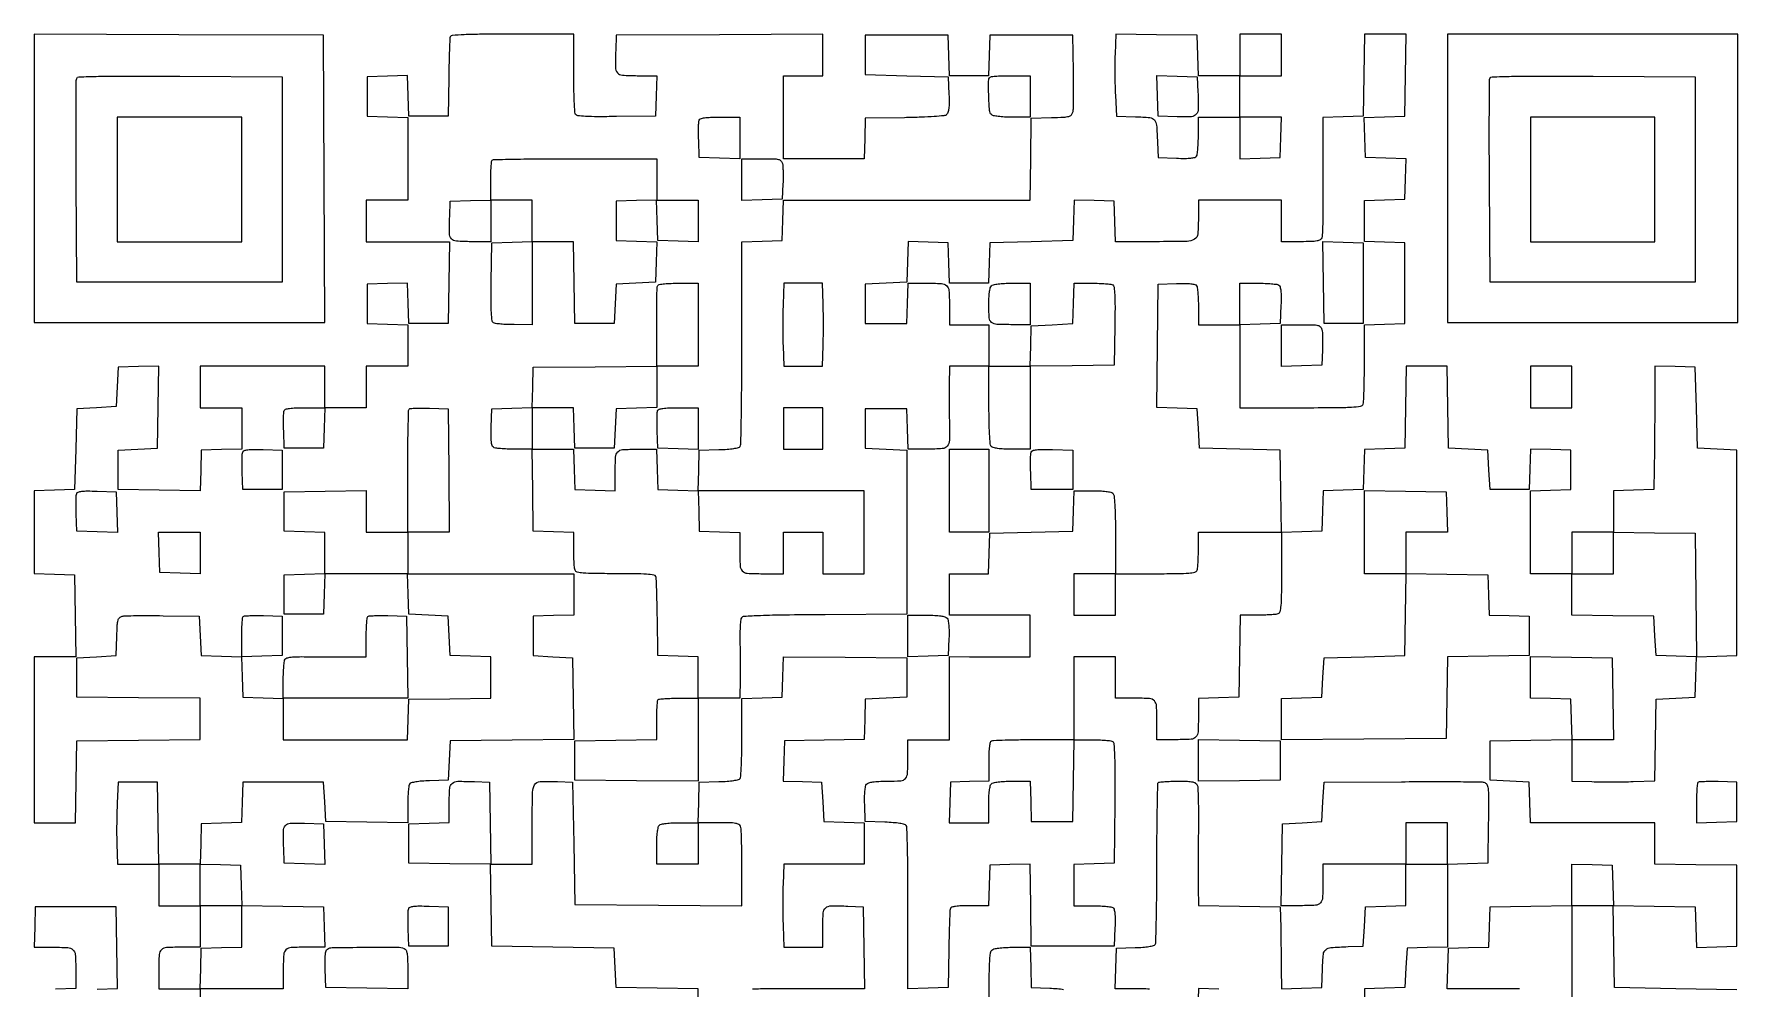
# Model space of a CAD drawing. Extents: x 156 to 936, y 95 to 969.
# Drawn here: x 156 to 936, y 532 to 969 of the extents above; entities that cross this region are included whole.
import ezdxf

# ---------------------------------------------------------------- set-up
doc = ezdxf.new("R2010")
doc.units = 0

msp = doc.modelspace()

# ---------------------------------------------------------------- linework, layer by layer
for points in [[(935.5, 531.5), (907.5, 532), (879.5, 532.5), (879.227853, 551.272147), (878.955707, 570.044293), (897.727853, 569.772147), (916.5, 569.5), (916.788016, 560.212977), (917.076031, 550.925954), (926.288016, 551.212977), (935.5, 551.5), (935.5, 570), (935.5, 588.5), (916.75, 588.772065), (898, 589.044131), (898, 598.522065), (898, 608), (869.537526, 608), (841.075052, 608), (840.787526, 617.25), (840.5, 626.5), (831.5, 627), (822.5, 627.5), (822.5, 636.5), (822.5, 645.5), (841.25, 645.772065), (860, 646.044131), (860, 636.559591), (860, 627.075052), (869.075991, 626.787526, 0.005354), (873.264137, 626.699727, 0.002937), (878.394677, 626.677269, 0.002927), (883.603656, 626.715565, 0.004672), (888.054168, 626.815944), (897.956354, 627.131889), (898.228177, 645.815944), (898.5, 664.5), (907.5, 665), (916.5, 665.5), (916.787036, 674.712964), (917.074071, 683.925929), (926.287036, 684.212964), (935.5, 684.5), (935.5, 731.5), (935.5, 778.5), (926.5, 779), (917.5, 779.5), (917, 798), (916.5, 816.5), (907.25, 816.787526), (898, 817.075052), (897.920976, 798.287526, -0.000609), (897.878178, 790.397897, -0.000549), (897.814941, 782.228211, -0.000549), (897.742156, 774.903415, -0.00174), (897.670976, 770), (897.5, 760.5), (888.25, 760.212474), (879, 759.924948), (879, 750.462474), (879, 741), (869.5, 741), (860, 741), (860, 731.5), (860, 722), (850.5, 722), (841, 722), (841, 740.962474), (841, 759.924948), (850.25, 760.212474), (859.5, 760.5), (859.5, 769.5), (859.5, 778.5), (850.288016, 778.787023), (841.076031, 779.074046), (840.788016, 769.787023), (840.5, 760.5), (831.5, 760.5), (822.5, 760.5), (822, 769.5), (821.5, 778.5), (812.5, 779), (803.5, 779.5), (803.227935, 798.25), (802.955869, 817), (793.5, 817), (784.044131, 817), (783.772065, 798.25), (783.5, 779.5), (774.287036, 779.212964), (765.074071, 778.925929), (764.787036, 769.712964), (764.5, 760.5), (755.287036, 760.212964), (746.074071, 759.925929), (745.787036, 750.712964), (745.5, 741.5), (736.272202, 741.212768), (727.044404, 740.925536), (726.772202, 759.712768), (726.5, 778.5), (708, 779), (689.5, 779.5), (689, 788.5), (688.5, 797.5), (679.234491, 797.787731), (669.968982, 798.075462), (670.234491, 826.287731), (670.5, 854.5), (678.914347, 854.793098, -0.008519), (682.914541, 854.864234, -0.027159), (685.5815, 854.721251, -0.039341), (687.340297, 854.389362, -0.187221), (688.149034, 853.793098, -0.110402), (688.472467, 852.894283, -0.00954), (688.732898, 850.45641, -0.012203), (688.918959, 847.504112, -0.00917), (688.984687, 844.25), (689, 836), (698.5, 836), (708, 836), (708, 817), (708, 798), (735.893011, 798, 0.001482), (751.897163, 798.047441, 0.01238), (759.135087, 798.269618, 0.020733), (763.2442, 798.66906, 0.273), (764.393011, 799.581787, 0.081377), (764.63576, 800.755113, 0.002404), (764.821697, 805.804502, 0.004749), (764.95595, 811.769836, 0.003251), (765, 818.544262), (765, 835.924948), (774.25, 836.212474), (783.5, 836.5), (783.5, 855), (783.5, 873.5), (774.25, 873.787526), (765, 874.075052), (765, 883.5), (765, 892.924948), (774.25, 893.212474), (783.5, 893.5), (783.787023, 902.711984), (784.074046, 911.923969), (774.787023, 912.211984), (765.5, 912.5), (765.212977, 921.711984), (764.925954, 930.923969), (774.212977, 931.211984), (783.5, 931.5), (783.772065, 950.25), (784.044131, 969), (774.544131, 969), (765.044131, 969), (764.772065, 950.25), (764.5, 931.5), (755.25, 931.212474), (746, 930.924948), (745.919324, 921.712474, 0.002122), (745.898044, 916.997829, 0.000699), (745.90586, 910.065539, 0.000696), (745.935984, 902.375556, 0.000789), (745.986779, 895, -0.003663), (745.994552, 888.167947, -0.005286), (745.893279, 882.126562, -0.002874), (745.724657, 877.031288, -0.082442), (745.460466, 875.75, -0.168616), (744.692597, 874.841942, -0.088694), (743.291859, 874.318156, -0.039035), (740.801026, 874.060987, -0.006213), (735.893011, 874), (727, 874), (727, 883.5), (727, 893), (708, 893), (689, 893), (688.986345, 885.75, -0.018009), (688.675821, 877.560158, -0.243673), (687.154357, 875.089372, -0.131741), (683.772421, 874.121095, -0.004219), (669.420894, 874), (651.075052, 874), (650.787526, 883.25), (650.5, 892.5), (641.288016, 892.787023), (632.076031, 893.074046), (631.788016, 883.787023), (631.5, 874.5), (612.5, 874), (593.5, 873.5), (593.212474, 864.25), (592.924948, 855), (584, 855), (575.075052, 855), (574.787526, 864.25), (574.5, 873.5), (565.288016, 873.787023), (556.076031, 874.074046), (555.788016, 864.787023), (555.5, 855.5), (546, 855), (536.5, 854.5), (536.5, 845.5), (536.5, 836.5), (546, 836.5), (555.5, 836.5), (555.787526, 845.75), (556.075052, 855), (563.955738, 855, -0.011491), (571.407908, 854.828717, -0.175559), (573.750156, 853.856224, -0.19511), (574.800898, 851.649006, -0.014732), (575, 844.893011), (575, 836), (584, 836), (593, 836), (593, 826.5), (593, 817), (584, 817), (575, 817), (574.899916, 808.25, 0.002528), (574.87474, 804.304784, 0.001557), (574.883052, 799.66145, 0.001561), (574.919907, 795.070313, 0.002797), (574.983051, 791.299617, -0.010857), (574.988201, 783.063317, -0.167074), (574.023263, 780.437634, -0.206864), (571.723822, 779.241823, -0.017897), (564.970138, 779), (556.075052, 779), (555.787526, 788.25), (555.5, 797.5), (546, 797.5), (536.5, 797.5), (536.5, 788.5), (536.5, 779.5), (546, 779), (555.5, 778.5), (555.5, 741), (555.5, 703.5), (518.051372, 703.23763, 0.001502), (499.491485, 703.05183, 0.006536), (488.497209, 702.764962, 0.004102), (480.945972, 702.407053, 0.234151), (479.764722, 701.73763, 0.123904), (479.441246, 700.847742, 0.008963), (479.219515, 698.219804, 0.012118), (479.085737, 695.037561, 0.008856), (479.085494, 691.5, -0.002435), (479.137607, 687.420176, -0.00146), (479.161763, 682.573437, -0.001461), (479.157626, 677.750441, -0.002545), (479.122144, 673.75), (479, 665), (469.5, 665), (460, 665), (460, 674.462474), (460, 683.924948), (450.75, 684.212474), (441.5, 684.5), (441.2739, 701.966527, 0.00254), (441.151571, 708.752865, 0.003801), (440.96954, 714.679282, 0.001624), (440.759161, 719.738951, 0.080575), (440.555284, 720.716527, 0.274318), (439.715417, 721.380448, 0.015972), (436.330889, 721.725229, 0.014171), (431.066692, 721.94243, 0.003224), (422.138374, 722, -0.002555), (412.087531, 722.051355, -0.018735), (407.285197, 722.280528, -0.037403), (404.59721, 722.714099, -0.247287), (403.606989, 723.581787, -0.068336), (403.368953, 724.59865, -0.007357), (403.178303, 727.013877, -0.008933), (403.044388, 729.910777, -0.007082), (403, 733.044262), (403, 740.924948), (393.75, 741.212474), (384.5, 741.5), (384.227935, 760.25), (383.955869, 779), (393.440409, 779), (402.924948, 779), (403.212474, 769.75), (403.5, 760.5), (412.75, 760.212474), (422, 759.924948), (422, 767.880687, -0.011304), (422.169793, 775.389753, -0.174406), (423.138532, 777.742763, -0.196265), (425.340422, 778.79908, -0.014926), (432.069463, 779), (440.924948, 779), (441.212474, 769.75), (441.5, 760.5), (450.712964, 760.212964), (459.925929, 759.925929), (460.212964, 750.712964), (460.5, 741.5), (469.75, 741.212474), (479, 740.924948), (479, 733.044262, 0.011843), (479.177219, 725.563142, 0.181411), (480.181087, 723.229778, 0.190384), (482.452643, 722.189848, 0.013266), (489.606989, 722), (499, 722), (499, 731.5), (499, 741), (508, 741), (517, 741), (517, 731.5), (517, 722), (526.5, 722), (536, 722), (536, 741), (536, 760), (497.962474, 760), (459.924948, 760), (460.212474, 769.25), (460.5, 778.5), (469.467001, 778.792098, 0.009775), (473.293828, 778.991704, 0.020327), (476.26282, 779.326562, 0.020264), (478.444388, 779.754002, 0.195801), (479.19698, 780.292098, 0.136406), (479.506529, 781.321024, 0.000688), (479.720318, 792.160804, 0.003031), (479.872344, 804.537743, 0.001907), (479.907138, 819, -0.000208), (479.892245, 833.996804, -0.000253), (479.891231, 848.043664, -0.000212), (479.901364, 859.862132, -0.00177), (479.927159, 865.212474), (480, 873.924948), (489.25, 874.212474), (498.5, 874.5), (498.787526, 883.75), (499.075052, 893), (555.515461, 893), (611.955869, 893), (612.227935, 911.75), (612.5, 930.5), (621.740334, 930.787398, 0.00489), (627.361414, 931.017269, 0.049911), (629.664351, 931.366243, 0.13999), (630.84946, 932.057919, 0.131433), (631.52585, 933.287398, 0.054074), (631.730855, 934.813387, 0.002906), (631.827014, 939.696923, 0.004518), (631.855189, 945.518327, 0.003277), (631.785515, 952), (631.5, 968.5), (612.5, 968.5), (593.5, 968.5), (593.212474, 959.25), (592.924948, 950), (584, 950), (575.075052, 950), (574.787526, 959.25), (574.5, 968.5), (555.5, 968.5), (536.5, 968.5), (536.5, 959.5), (536.5, 950.5), (555.5, 950), (574.5, 949.5), (574.787955, 941.403945, -0.009179), (574.854987, 937.505848, -0.028683), (574.701645, 934.888226, -0.042759), (574.343442, 933.133146, -0.148905), (573.714159, 932.177736, -0.148709), (572.478879, 931.659149, -0.007389), (568.043584, 931.270344, -0.009943), (562.178124, 930.960504, -0.004405), (554.426204, 930.773792), (536.5, 930.5), (536.212474, 921.25), (535.924948, 912), (517.462474, 912), (499, 912), (499, 931), (499, 950), (508, 950), (517, 950), (517, 959.509792), (517, 969.019583), (469.75, 968.759792), (422.5, 968.5), (422.199088, 961.520917, 0.012342), (422.058373, 953.877164, 0.177188), (422.993289, 951.370644, 0.201759), (425.275018, 950.226268, 0.016678), (432.056578, 950), (441.075052, 950), (440.787526, 940.75), (440.5, 931.5), (422.546696, 931.269936, -0.003387), (413.80929, 931.21716, -0.013149), (408.398754, 931.363442, -0.01367), (404.801929, 931.65421, -0.228051), (403.812009, 932.269936, -0.128943), (403.49796, 933.252168, -0.002759), (403.255659, 938.352731, -0.006171), (403.077778, 944.358769, -0.004101), (403.015313, 951.25), (403, 969), (374.968615, 969, 0.001957), (360.924917, 968.945024, 0.009004), (352.787886, 968.734744, 0.007053), (347.367767, 968.420301, 0.294529), (346.476657, 967.75, 0.077364), (346.28482, 966.796806, 0.001469), (346.075577, 961.726562, 0.003535), (345.890291, 955.796825, 0.002355), (345.758042, 949), (345.5, 931.5), (336.5, 931.5), (327.5, 931.5), (327.211984, 940.787023), (326.923969, 950.074046), (317.711984, 949.787023), (308.5, 949.5), (308.5, 940.5), (308.5, 931.5), (317.75, 931.212474), (327, 930.924948), (327, 911.962474), (327, 893), (317.5, 893), (308, 893), (308, 883.5), (308, 874), (327.022065, 874), (346.044131, 874), (345.772065, 855.25), (345.5, 836.5), (336.5, 836.5), (327.5, 836.5), (327.211984, 845.787023), (326.923969, 855.074046), (317.711984, 854.787023), (308.5, 854.5), (308.5, 845.5), (308.5, 836.5), (317.75, 836.212474), (327, 835.924948), (327, 826.462474), (327, 817), (317.5, 817), (308, 817), (308, 807.5), (308, 798), (298.5, 798), (289, 798), (289, 807.5), (289, 817), (260.5, 817), (232, 817), (232, 807.5), (232, 798), (241.5, 798), (251, 798), (251, 788.537526), (251, 779.075052), (241.75, 778.787526), (232.5, 778.5), (232.212184, 769.228074), (231.924368, 759.956148), (213.212184, 760.228074), (194.5, 760.5), (194.5, 769.5), (194.5, 778.5), (203.5, 779), (212.5, 779.5), (212.772204, 798.28782), (213.044409, 817.075639), (203.772204, 816.78782), (194.5, 816.5), (194, 807.5), (193.5, 798.5), (184.5, 798), (175.5, 797.5), (175, 779), (174.5, 760.5), (165.25, 760.212474), (156, 759.924948), (156, 741), (156, 722.075052), (165.25, 721.787526), (174.5, 721.5), (174.772065, 702.75), (175.044131, 684), (165.522065, 684), (156, 684), (156, 646), (156, 608), (165.477935, 608), (174.955869, 608), (175.227935, 626.75), (175.5, 645.5), (203.75, 645.765573), (232, 646.031147), (232, 655.5), (232, 664.968853), (203.75, 665.234427), (175.5, 665.5), (175.5, 674.5), (175.5, 683.5), (184.5, 684), (193.5, 684.5), (193.788797, 693.240685, -0.005344), (194.019773, 698.520872, -0.052325), (194.372504, 700.721173, -0.142536), (195.064775, 701.858766, -0.127547), (196.288797, 702.5073, -0.052168), (197.813096, 702.705447, -0.002792), (202.697334, 702.800419, -0.004349), (208.518426, 702.83045, -0.003154), (215, 702.766614), (231.5, 702.5), (232, 693.5), (232.5, 684.5), (241.712964, 684.212964), (250.925929, 683.925929), (251.212964, 674.712964), (251.5, 665.5), (260.75, 665.212474), (270, 664.924948), (270, 655.462474), (270, 646), (298.462474, 646), (326.924948, 646), (327.212474, 655.25), (327.5, 664.5), (346.25, 664.772065), (365, 665.044131), (365, 674.484539), (365, 683.924948), (355.75, 684.212474), (346.5, 684.5), (346, 693.5), (345.5, 702.5), (336.5, 703), (327.5, 703.5), (327.212474, 712.75), (326.924948, 722), (364.962474, 722), (403, 722), (403, 712.537526), (403, 703.075052), (393.75, 702.787526), (384.5, 702.5), (384.5, 693.5), (384.5, 684.5), (393.5, 684), (402.5, 683.5), (402.772008, 664.765611), (403.044016, 646.031221), (374.772008, 645.765611), (346.5, 645.5), (346, 636.5), (345.5, 627.5), (337.031844, 627.206033, 0.010674), (333.460658, 627.005667, 0.020911), (330.63313, 626.666992, 0.02067), (328.533237, 626.236162, 0.192561), (327.797157, 625.706033, 0.112747), (327.494361, 624.854448, 0.008694), (327.251296, 622.424353, 0.011557), (327.077071, 619.484266, 0.008556), (327.015313, 616.227935), (327, 607.955869), (308.25, 608.227935), (289.5, 608.5), (289, 617.5), (288.5, 626.5), (270, 626.5), (251.5, 626.5), (251.212964, 617.287036), (250.925929, 608.074071), (241.712964, 607.787036), (232.5, 607.5), (232.212474, 598.25), (231.924948, 589), (222.484539, 589), (213.044131, 589), (212.772065, 607.75), (212.5, 626.5), (203.5, 626.5), (194.5, 626.5), (194, 617, 0.006705), (193.831176, 612.692462, 0.004022), (193.74047, 607.573437, 0.004027), (193.732216, 602.478127, 0.007), (193.81862, 598.25), (194.13724, 589), (203.56862, 589), (213, 589), (213, 579.5), (213, 570), (222.5, 570), (232, 570), (232, 560.5), (232, 551), (224.081787, 551, 0.01141), (216.599988, 550.829247, 0.175208), (214.252746, 549.85745, 0.195511), (213.199638, 547.650479, 0.014768), (213, 540.893011), (213, 532), (222.5, 532), (232, 532), (232, 522.5)], [(460, 522.477935), (460, 531.955869), (441.25, 532.227935), (422.5, 532.5), (422, 541.5), (421.5, 550.5), (393.5, 551), (365.5, 551.5), (365.228016, 570.228016), (364.956031, 588.956031), (346.228016, 589.228016), (327.5, 589.5), (327.5, 598.5), (327.5, 607.5), (336.75, 607.787526), (346, 608.075052), (346, 617.018474, -0.016964), (346.228106, 623.739673, -0.202443), (347.374694, 626.011851, -0.176255), (349.883746, 626.942101, -0.012303), (357.520917, 626.800912), (364.5, 626.5), (364.772065, 607.75), (365.044131, 589), (374.522065, 589), (384, 589), (384, 607.480948, -0.004239), (384.122541, 621.936116, -0.13093), (385.097794, 625.362043, -0.25447), (387.572324, 626.827655, -0.019865), (395.520917, 626.800912), (402.5, 626.5), (403, 598.5), (403.5, 570.5), (441.75, 570.238117), (480, 569.976235), (480, 587.40633, 0.003242), (479.955951, 594.199696, 0.004737), (479.821697, 600.180985, 0.002393), (479.635776, 605.244433, 0.081409), (479.393011, 606.418213, 0.196891), (478.635863, 607.222504, 0.067576), (477.073821, 607.691745, 0.033028), (474.367534, 607.938279, 0.006203), (469.393011, 608), (460, 608), (460, 598.5), (460, 589), (450.5, 589), (441, 589), (441, 597.3, -0.011084), (441.07823, 600.828493, -0.020332), (441.322289, 603.693122, -0.021091), (441.689458, 605.860329, -0.144849), (442.2, 606.8, -0.144682), (443.138013, 607.310039, -0.021131), (445.298731, 607.677383, -0.02038), (448.152513, 607.921656, -0.011159), (451.662474, 608), (459.924948, 608), (460.212474, 617.25), (460.5, 626.5), (469.467001, 626.792098, 0.009786), (473.292364, 626.991711, 0.020298), (476.262875, 627.326695, 0.020215), (478.447011, 627.75425, 0.195149), (479.201688, 628.292098, 0.129224), (479.510339, 629.258545, 0.002686), (479.748365, 634.348218, 0.006086), (479.92322, 640.337181, 0.004038), (479.984687, 647.212474), (480, 664.924948), (489.25, 665.212474), (498.5, 665.5), (498.787292, 674.732323), (499.074584, 683.964647), (527.287292, 683.732323), (555.5, 683.5), (555.5, 674.5), (555.5, 665.5), (546, 665), (536.5, 664.5), (536.212771, 655.272415), (535.925542, 646.044829), (517.712771, 645.772415), (499.5, 645.5), (499.212997, 636.289473), (498.925993, 627.078945), (507.712997, 626.789473), (516.5, 626.5), (517, 617.5), (517.5, 608.5), (526.75, 608.212474), (536, 607.924948), (536, 598.462474), (536, 589), (517.570969, 589), (499.141938, 589), (498.820969, 579.75, 0.005736), (498.722408, 575.504793, 0.003234), (498.695249, 570.353125, 0.003227), (498.735031, 565.153963, 0.005283), (498.843707, 560.75), (499.187415, 551), (508.093707, 551), (517, 551), (517, 559.980948, -0.01682), (517.227183, 566.732324, -0.202101), (518.372662, 569.009281, -0.176722), (520.88044, 569.941866, -0.012322), (528.520917, 569.800912), (535.5, 569.5), (535.772065, 550.75), (536.044131, 532), (508.129054, 532, 0.001481), (492.111716, 531.952564, 0.01237), (484.868407, 531.730398, 0.020709)], [(666.644298, 531.800563, 0.014686), (659.855485, 532), (650.924948, 532), (651.212474, 541.25), (651.5, 550.5), (659.968156, 550.793967, 0.010674), (663.539342, 550.994333, 0.020911), (666.36687, 551.333008, 0.02067), (668.466763, 551.763838, 0.192561), (669.202843, 552.293967, 0.136398), (669.514664, 553.319962, 0.000741), (669.748704, 563.745207, 0.003149), (669.923511, 575.66441, 0.001985), (669.984687, 589.583333, -0.001729), (670.038575, 603.465089, -0.002804), (670.191335, 615.263021, -0.000448), (670.394252, 625.694136, -0.19363), (670.666667, 626.333333, -0.17274), (671.225589, 626.598717, -0.006592), (673.553989, 626.804167, -0.011152), (676.359193, 626.951638, -0.007555), (679.559678, 627, -0.007031), (684.052034, 626.936828, -0.041495), (686.38955, 626.676138, -0.091355), (687.721127, 626.15013, -0.161774), (688.466477, 625.25, -0.083933), (688.732934, 623.95789, -0.00266), (688.89742, 618.579687, -0.005093), (688.99332, 612.215389, -0.003503), (688.977982, 605, 0.000815), (688.920316, 597.313738, 0.000781), (688.886709, 589.517419, 0.000773), (688.878432, 582.638718, 0.002816), (688.904516, 578.272065), (689, 570.044131), (707.75, 569.772065), (726.5, 569.5), (726.670976, 560, -0.000734), (726.742215, 555.689973, -0.000438), (726.814941, 550.562414, -0.000439), (726.878422, 545.45503, -0.000761), (726.920976, 541.212474), (727, 531.924948), (736.25, 532.212474), (745.5, 532.5), (745.788797, 541.240685, -0.014923), (746.198354, 547.746161, -0.195196), (747.289491, 549.850964, -0.159803), (749.633677, 550.81473, -0.009206), (757.5, 551.245668), (764.5, 551.5), (765, 560.5), (765.5, 569.5), (774.75, 569.787526), (784, 570.075052), (784, 579.537526), (784, 589), (765, 589), (746, 589), (746, 581.081787, -0.011425), (745.828991, 573.598614, -0.175472), (744.855803, 571.251819, -0.195302), (742.645984, 570.199205, -0.014698), (735.870946, 570), (726.955869, 570), (727.227935, 588.75), (727.5, 607.5), (736.5, 608), (745.5, 608.5), (746, 617.5), (746.5, 626.5), (782, 626.762372, -0.001422), (795.766045, 626.824948, -0.002164), (807.724988, 626.79353, -0.000779), (818.029669, 626.705811, -0.055482), (819.723363, 626.500005, -0.200285), (821.00378, 625.572093, -0.110991), (821.634428, 623.714405, -0.027998), (821.831885, 619.785373, -0.00162), (821.723363, 607.737633), (821.5, 589.5), (812.25, 589.212474), (803, 588.924948), (803, 570), (803, 551.075052), (793.75, 550.787526), (784.5, 550.5), (784, 541.5), (783.5, 532.5), (774.25, 532.212474), (765, 531.924948), (765, 522.5)], [(835.929056, 531.877633, 0.004224), (821.443422, 532), (802.924948, 532), (803.212474, 541.25), (803.5, 550.5), (812.712964, 550.787036), (821.925929, 551.074071), (822.212964, 560.287036), (822.5, 569.5), (841.25, 569.772065), (860, 570.044131), (860, 579.559591), (860, 589.075052), (869.25, 588.787526), (878.5, 588.5), (878.787526, 579.25), (879.075052, 570), (869.537526, 570), (860, 570), (860, 532), (860, 494)], [(184.771926, 531.787816), (194.043852, 532.075632), (193.771926, 550.787816), (193.5, 569.5), (175, 569.5), (156.5, 569.5), (156.212474, 560.25), (155.924948, 551), (163.880687, 551, -0.011304), (171.389753, 550.830207, -0.174406), (173.742763, 549.861468, -0.196265), (174.79908, 547.659578, -0.014926), (175, 540.930537), (175, 532.075052), (165.75, 531.787526)], [(593.113975, 513.025055, -0.001057), (593.180647, 534.33856, -0.010263), (593.41341, 543.369159, -0.017702), (593.828638, 548.440433, -0.2356), (594.825205, 549.961988, -0.092931), (595.898907, 550.345239, -0.012648), (598.273568, 550.661064, -0.014197), (601.136745, 550.886391, -0.011551), (604.212474, 550.969591), (611.924948, 551), (612.212474, 541.75), (612.5, 532.5), (620.950164, 532.206324, -0.011302), (624.281363, 532.015093, -0.014976), (627.299919, 531.682026, -0.012295)]]:
    msp.add_lwpolyline(points, format="xyb")
for points in [[(156, 903.007138), (156, 837), (222.50719, 837), (289.014379, 837), (288.75719, 902.75), (288.5, 968.5), (222.25, 968.757138), (156, 969.014276)], [(803, 903), (803, 837), (869.5, 837), (936, 837), (936, 903), (936, 969), (869.5, 969), (803, 969)], [(194, 902.5), (194, 874), (222.5, 874), (251, 874), (251, 902.5), (251, 931), (222.5, 931), (194, 931)], [(841, 902.5), (841, 874), (869.5, 874), (898, 874), (898, 902.5), (898, 931), (869.5, 931), (841, 931)], [(764.5, 855), (764.5, 836.5), (755.5, 836.5), (746.5, 836.5), (746.227796, 855.28782), (745.955591, 874.075639), (755.227796, 873.78782), (764.5, 873.5)], [(841, 807.5), (841, 798), (850.5, 798), (860, 798), (860, 807.5), (860, 817), (850.5, 817), (841, 817)], [(499, 788.5), (499, 779), (508, 779), (517, 779), (517, 788.5), (517, 798), (508, 798), (499, 798)], [(593, 760), (593, 741), (584, 741), (575, 741), (575, 760), (575, 779), (584, 779), (593, 779)], [(802.787526, 750.25), (803.075052, 741), (793.537526, 741), (784, 741), (784, 731.522065), (784, 722.044131), (802.75, 721.772065), (821.5, 721.5), (821.787036, 712.287036), (822.074071, 703.074071), (831.287036, 702.787036), (840.5, 702.5), (840.5, 693.5), (840.5, 684.5), (821.771984, 684.228016), (803.043969, 683.956031), (802.771984, 665.228016), (802.5, 646.5), (764.75, 646.237975), (727, 645.97595), (727, 655.450449), (727, 664.924948), (736.25, 665.212474), (745.5, 665.5), (746, 674.5), (746.5, 683.5), (765, 684), (783.5, 684.5), (783.772065, 703.25), (784.044131, 722), (774.522065, 722), (765, 722), (765, 741.022065), (765, 760.044131), (783.75, 759.772065), (802.5, 759.5)], [(232, 731.462474), (232, 721.924948), (222.75, 722.212474), (213.5, 722.5), (213.212474, 731.75), (212.924948, 741), (222.462474, 741), (232, 741)], [(916.765637, 712.212267), (917.031275, 683.924535), (907.765637, 684.212267), (898.5, 684.5), (898, 693.5), (897.5, 702.5), (878.75, 702.772065), (860, 703.044131), (860, 712.522065), (860, 722), (869.5, 722), (879, 722), (879, 731.522065), (879, 741.044131), (897.75, 740.772065), (916.5, 740.5)], [(632, 712.5), (632, 703), (641.5, 703), (651, 703), (651, 712.5), (651, 722), (641.5, 722), (632, 722)], [(878.772065, 664.75), (879.044131, 646), (869.559591, 646), (860.075052, 646), (859.787526, 655.25), (859.5, 664.5), (850.25, 664.787526), (841, 665.075052), (841, 674.559591), (841, 684.044131), (859.75, 683.772065), (878.5, 683.5)], [(726.5, 636.5), (726.5, 627.5), (707.75, 627.227935), (689, 626.955869), (689, 636.5), (689, 646.044131), (707.75, 645.772065), (726.5, 645.5)], [(784, 598.5), (784, 589), (793.5, 589), (803, 589), (803, 598.5), (803, 608), (793.5, 608), (784, 608)]]:
    msp.add_lwpolyline(points, close=True)
for points in [[(650.819132, 959.771811, 0.006985), (650.732539, 955.535251, 0.004026), (650.74062, 950.43297, 0.004021), (650.831208, 945.309047, 0.006716), (651, 941), (651.5, 931.5), (660.240685, 931.211203, -0.014923), (666.746161, 930.801646, -0.195196), (668.850964, 929.710509, -0.159803), (669.81473, 927.366323, -0.009206), (670.245668, 919.5), (670.5, 912.5), (678.914347, 912.206902, 0.008519), (682.914541, 912.135766, 0.027159), (685.5815, 912.278749, 0.039341), (687.340297, 912.610638, 0.187221), (688.149034, 913.206902, 0.110402), (688.472467, 914.105717, 0.00954), (688.732898, 916.54359, 0.012203), (688.918959, 919.495888, 0.00917), (688.984687, 922.75), (689, 931), (698.5, 931), (708, 931), (708, 921.462474), (708, 911.924948), (717.25, 912.212474), (726.5, 912.5), (726.787526, 921.75), (727.075052, 931), (717.537526, 931), (708, 931), (708, 940.5), (708, 950), (717.5, 950), (727, 950), (727, 959.5), (727, 969), (717.5, 969), (708, 969), (708, 959.5), (708, 950), (698.537526, 950), (689.075052, 950), (688.787526, 959.25), (688.5, 968.5), (669.819132, 968.771811), (651.138264, 969.043622)], [(269.5, 902.5), (269.5, 855.5), (222.5, 855.5), (175.5, 855.5), (175.239372, 901.5, -0.000997), (175.174287, 919.225103, -0.001596), (175.197198, 934.357597, -0.000282), (175.267665, 947.72814, -0.090314), (175.461789, 948.759906, -0.301449), (176.45055, 949.464468, -0.003096), (185.402033, 949.70934, -0.005599), (198.68089, 949.841585, -0.001079), (222.722417, 949.759906), (269.5, 949.5)], [(612, 940.5), (612, 931), (603.7, 931, -0.011084), (600.171507, 931.07823, -0.020332), (597.306878, 931.322289, -0.021091), (595.139671, 931.689458, -0.144849), (594.2, 932.2, -0.181061), (593.346542, 934.07497, -0.00945), (593.010122, 940.795405, -0.009016), (592.921758, 947.54747, -0.197627), (593.666667, 949.333333, -0.174709), (594.23216, 949.599192, -0.005871), (596.732292, 949.804167, -0.010477), (599.733476, 949.951666, -0.007039), (603.166667, 950), (612, 950)], [(688.800912, 942.520917, -0.011928), (688.949111, 934.817355, -0.176334), (688.027485, 932.321246, -0.210428), (685.784833, 931.229016, -0.017872), (679.221282, 931.211486), (670.5, 931.5), (670.211971, 940.788029), (669.923942, 950.076058), (679.211971, 949.788029), (688.5, 949.5)], [(916.5, 902.5), (916.5, 855.5), (869.5, 855.5), (822.5, 855.5), (822.239372, 901.5, -0.000997), (822.174287, 919.225103, -0.001596), (822.197198, 934.357597, -0.000282), (822.267665, 947.72814, -0.090314), (822.461789, 948.759906, -0.301449), (823.45055, 949.464468, -0.003096), (832.402033, 949.70934, -0.005599), (845.68089, 949.841585, -0.001079), (869.722417, 949.759906), (916.5, 949.5)], [(479, 921.462474), (479, 911.924948), (469.75, 912.212474), (460.5, 912.5), (460.205027, 920.411609, -0.006569), (460.129541, 923.539392, -0.008656), (460.147568, 926.392336, -0.006579), (460.235027, 928.7687, -0.079281), (460.423642, 929.661609, -0.228749), (461.106941, 930.304101, -0.041413), (462.854544, 930.698735, -0.027242), (465.620517, 930.933967, -0.007593), (469.968615, 931), (479, 931)], [(441, 902.5), (441, 893), (450.5, 893), (460, 893), (460, 883.462474), (460, 873.924948), (450.75, 874.212474), (441.5, 874.5), (441.211984, 883.787023), (440.923969, 893.074046), (431.711984, 892.787023), (422.5, 892.5), (422.5, 883.5), (422.5, 874.5), (431.787023, 874.211984), (441.074046, 873.923969), (440.787023, 864.711984), (440.5, 855.5), (431.5, 855), (422.5, 854.5), (422, 845.5), (421.5, 836.5), (412.5, 836.5), (403.5, 836.5), (403.227935, 855.25), (402.955869, 874), (393.477935, 874), (384, 874), (384, 855), (384, 836), (375.75, 836.015313, -0.008857), (372.499195, 836.078937, -0.011876), (369.557144, 836.258725, -0.00911), (367.12672, 836.509959, -0.111594), (366.253044, 836.822448, -0.227096), (365.625285, 837.827267, -0.01462), (365.332656, 841.363473, -0.013443), (365.19043, 846.740947, -0.00333), (365.253044, 855.557135), (365.5, 873.5), (374.75, 873.787526), (384, 874.075052), (384, 883.537526), (384, 893), (374.5, 893), (365, 893), (365, 883.5), (365, 874), (356.019052, 874, -0.01682), (349.267676, 874.227183, -0.202101), (346.990719, 875.372662, -0.176722), (346.058134, 877.88044, -0.012322), (346.199088, 885.520917), (346.5, 892.5), (355.75, 892.787526), (365, 893.075052), (365, 901.870859, -0.007069), (365.048335, 905.289663, -0.010516), (365.195833, 908.278732, -0.005912), (365.400837, 910.768224, -0.174595), (365.666667, 911.333333, -0.193922), (366.306701, 911.605679, -0.000419), (377.104167, 911.804167, -0.002714), (389.305602, 911.951986, -0.001672), (403.666667, 912), (441, 912)], [(498.53186, 909.729083, -0.045288), (498.735265, 908.430652, -0.00895), (498.846004, 906.075142, -0.009416), (498.874264, 903.317546, -0.008627), (498.800912, 900.479083), (498.5, 893.5), (489.25, 893.212474), (480, 892.924948), (480, 902.462474), (480, 912), (488.980948, 912, -0.004705), (494.561989, 911.94748, -0.053705), (496.743052, 911.670919, -0.154872), (497.864468, 910.997584, -0.119781)], [(460, 836), (460, 817), (450.5, 817), (441, 817), (441, 807.537526), (441, 798.075052), (431.75, 797.787526), (422.5, 797.5), (422, 788.5), (421.5, 779.5), (412.5, 779.5), (403.5, 779.5), (403.212474, 788.75), (402.924948, 798), (393.462474, 798), (384, 798), (384, 788.5), (384, 779), (375.75, 779.015313, -0.00917), (372.495888, 779.081041, -0.012203), (369.54359, 779.267102, -0.00954), (367.105717, 779.527533, -0.110402), (366.206902, 779.850966, -0.187221), (365.610638, 780.659703, -0.039341), (365.278749, 782.4185, -0.027159), (365.135766, 785.085459, -0.008519), (365.206902, 789.085653), (365.5, 797.5), (374.712964, 797.787036), (383.925929, 798.074071), (384.212964, 807.287036), (384.5, 816.5), (412.75, 816.765573), (441, 817.031147), (441.066053, 826.265573, 0.001629), (441.082295, 830.435726, 0.000995), (441.075631, 835.357162, 0.000998), (441.049598, 840.232419, 0.001773), (441.005905, 844.24817, -0.006728), (441.00259, 847.672444, -0.009507), (441.098655, 850.720853, -0.006146), (441.258218, 853.257969, -0.120193), (441.498869, 853.99817, -0.221138), (442.102305, 854.395206, -0.010567), (444.562568, 854.705712, -0.015642), (447.588038, 854.927361, -0.010463), (451.059017, 855), (460, 855)], [(498.843707, 845.25, 0.005283), (498.735031, 840.846037, 0.003227), (498.695249, 835.646875, 0.003234), (498.722408, 830.495207, 0.005736), (498.820969, 826.25), (499.141938, 817), (508.002349, 817), (516.86276, 817), (517.18138, 826.5, 0.005281), (517.280715, 830.82474, 0.003101), (517.312811, 836, 0.003101), (517.280715, 841.17526, 0.005281), (517.18138, 845.5), (516.86276, 855), (508.025087, 855), (499.187415, 855)], [(612, 845.5), (612, 836), (604.081787, 836, -0.01065), (596.689481, 836.157481, -0.159949), (594.309746, 837.052708, -0.206765), (593.227098, 839.102218, -0.019554), (593, 844.906989, -0.012415), (593.08019, 848.136184, -0.021121), (593.327993, 850.825282, -0.021703), (593.698102, 852.888147, -0.142062), (594.2, 853.8, -0.144849), (595.139671, 854.310542, -0.021091), (597.306878, 854.677711, -0.020332), (600.171507, 854.92177, -0.011084), (603.7, 855), (612, 855)], [(649.746956, 854.177552, -0.227096), (650.374715, 853.172733, -0.01462), (650.667344, 849.636527, -0.013443), (650.80957, 844.259053, -0.00333), (650.746956, 835.442865), (650.5, 817.5), (631.25, 817.228407), (612, 816.956814), (612, 797.978407), (612, 779), (603.622445, 779, -0.010027), (599.866063, 779.075338, -0.023637), (597.075054, 779.319819, -0.028632), (595.090833, 779.705309, -0.158543), (594.183795, 780.27854, -0.15395), (593.715278, 781.427395, -0.006257), (593.401667, 785.951528, -0.009408), (593.180481, 791.787933, -0.004522), (593.105428, 799.27854), (593.088155, 817), (602.506551, 817), (611.924948, 817), (612.212474, 826.25), (612.5, 835.5), (622, 836), (631.5, 836.5), (631.787526, 845.75), (632.075052, 855), (640.287526, 854.984687, -0.008897), (643.523951, 854.92106, -0.011918), (646.453879, 854.741275, -0.009165), (648.874138, 854.490006, -0.111454)], [(725.793098, 854.149034, -0.187221), (726.389362, 853.340297, -0.039341), (726.721251, 851.5815, -0.027159), (726.864234, 848.914541, -0.008519), (726.793098, 844.914347), (726.5, 836.5), (717.25, 836.212474), (708, 835.924948), (708, 845.462474), (708, 855), (716.25, 854.984687, -0.00917), (719.504112, 854.918959, -0.012203), (722.45641, 854.732898, -0.00954), (724.894283, 854.472467, -0.110402)], [(745.53186, 833.729083, -0.045288), (745.735265, 832.430652, -0.00895), (745.846004, 830.075142, -0.009416), (745.874264, 827.317546, -0.008627), (745.800912, 824.479083), (745.5, 817.5), (736.25, 817.212474), (727, 816.924948), (727, 826.462474), (727, 836), (735.980948, 836, -0.004705), (741.561989, 835.94748, -0.053705), (743.743052, 835.670919, -0.154872), (744.864468, 834.997584, -0.119781)], [(288.787526, 788.75), (288.5, 779.5), (279.5, 779.5), (270.5, 779.5), (270.205027, 787.411609, -0.006569), (270.129541, 790.539392, -0.008656), (270.147568, 793.392336, -0.006579), (270.235027, 795.7687, -0.079281), (270.423642, 796.661609, -0.22904), (271.108114, 797.304492, -0.041271), (272.861635, 797.698947, -0.027152), (275.637843, 797.934049, -0.007548), (280.006141, 798), (289.075052, 798)], [(345.765573, 769.25), (346.031147, 741), (336.515573, 741), (327, 741), (327, 731.5), (327, 722), (308.037526, 722), (289.075052, 722), (288.787526, 712.75), (288.5, 703.5), (279.5, 703.5), (270.5, 703.5), (270.5, 712.5), (270.5, 721.5), (279.75, 721.787526), (289, 722.075052), (289, 731.5), (289, 740.924948), (279.75, 741.212474), (270.5, 741.5), (270.5, 750.5), (270.5, 759.5), (289.25, 759.772065), (308, 760.044131), (308, 750.522065), (308, 741), (317.5, 741), (327, 741), (327, 768.833333, -0.002362), (327.050651, 779.554139, -0.003792), (327.206402, 788.697027, -0.000816), (327.416662, 796.705227, -0.191676), (327.702644, 797.369311, -0.179987), (328.290922, 797.638564, -0.007016), (330.709672, 797.781547, -0.011703), (333.626528, 797.84459, -0.007913), (336.952644, 797.785977), (345.5, 797.5)], [(460, 788.462474), (460, 778.924948), (450.75, 779.212474), (441.5, 779.5), (441.205027, 787.411609, -0.006569), (441.129541, 790.539392, -0.008656), (441.147568, 793.392336, -0.006579), (441.235027, 795.7687, -0.079281), (441.423642, 796.661609, -0.228749), (442.106941, 797.304101, -0.041413), (443.854544, 797.698735, -0.027242), (446.620517, 797.933967, -0.007593), (450.968615, 798), (460, 798)], [(269.5, 769.5), (269.5, 760.5), (260.5, 760.5), (251.5, 760.5), (251.205027, 768.411609, -0.006757), (251.130652, 771.542211, -0.008847), (251.151984, 774.403842, -0.006825), (251.2445, 776.787219, -0.078651), (251.438673, 777.700781, -0.222283), (252.127059, 778.364206, -0.05328), (253.715903, 778.724548, -0.030281), (256.338027, 778.871594, -0.007113), (260.733647, 778.789171), (269.5, 778.5)], [(631.5, 769.5), (631.5, 760.5), (622, 760.5), (612.5, 760.5), (612.205027, 768.411609, -0.00675), (612.130612, 771.542108, -0.00884), (612.151823, 774.403425, -0.006817), (612.244157, 776.786543, -0.078674), (612.438128, 777.699359, -0.226742), (613.142535, 778.366783, -0.050502), (614.808733, 778.724677, -0.028831), (617.565901, 778.870994, -0.006604), (622.233101, 778.787749), (631.5, 778.5)], [(193.788029, 750.211971), (194.076058, 740.923942), (184.788029, 741.211971), (175.5, 741.5), (175.205027, 749.411609, -0.006757), (175.130652, 752.542211, -0.008847), (175.151984, 755.403842, -0.006825), (175.2445, 757.787219, -0.078651), (175.438673, 758.700781, -0.222283), (176.127059, 759.364206, -0.05328), (177.715903, 759.724548, -0.030281), (180.338027, 759.871594, -0.007113), (184.733647, 759.789171), (193.5, 759.5)], [(649.8, 758.8, -0.17093), (650.380286, 757.588868, -0.011288), (650.716292, 753.675375, -0.011908), (650.936048, 748.080768, -0.003861), (651, 739.8), (651, 722), (669.393011, 722, 0.002472), (679.723448, 722.051073, 0.018295), (684.640441, 722.27975, 0.036273), (687.393178, 722.711497, 0.24904), (688.393011, 723.581787, 0.06844), (688.631074, 724.599719, 0.007317), (688.821697, 727.0249, 0.008902), (688.955615, 729.933927, 0.00705), (689, 733.081787), (689, 741), (708, 741), (727, 741), (727, 722.606989, -0.002472), (726.948927, 712.276552, -0.018295), (726.72025, 707.359559, -0.036273), (726.288503, 704.606822, -0.24904), (725.418213, 703.606989, -0.068379), (724.400909, 703.368942, -0.007341), (721.981582, 703.178303, -0.00892), (719.079686, 703.044387, -0.007069), (715.940278, 703), (708.044131, 703), (707.772065, 684.25), (707.5, 665.5), (698.25, 665.212474), (689, 664.924948), (689, 657.044262, -0.011491), (688.828717, 649.592092, -0.175559), (687.856224, 647.249844, -0.19511), (685.649006, 646.199102, -0.014732), (678.893011, 646), (670, 646), (670, 653.918213, 0.01141), (669.829247, 661.400012, 0.175208), (668.85745, 663.747254, 0.195511), (666.650479, 664.800362, 0.014768), (659.893011, 665), (651, 665), (651, 674.5), (651, 684), (641.5, 684), (632, 684), (632, 665), (632, 646), (640.25, 645.984687, -0.008615), (643.498254, 645.922687, -0.01162), (646.432387, 645.747745, -0.008775), (648.857284, 645.503608, -0.112528), (649.711317, 645.199578, -0.240141), (650.341796, 644.131675, -0.006641), (650.611622, 638.593774, -0.00868), (650.758578, 630.450207, -0.002095), (650.711317, 616.96489), (650.5, 589.5), (641.25, 589.212474), (632, 588.924948), (632, 579.462474), (632, 570), (640.25, 569.984687, -0.00917), (643.504112, 569.918959, -0.012203), (646.45641, 569.732898, -0.00954), (648.894283, 569.472467, -0.110402), (649.793098, 569.149034, -0.187221), (650.389362, 568.340297, -0.039341), (650.721251, 566.5815, -0.027159), (650.864234, 563.914541, -0.008519), (650.793098, 559.914347), (650.5, 551.5), (631.5, 551.5), (612.5, 551.5), (612.227798, 570.287232), (611.955596, 589.074464), (602.727798, 588.787232), (593.5, 588.5), (593.212474, 579.25), (592.924948, 570), (584.431089, 570, 0.008594), (580.47296, 569.931966, 0.026879), (577.821639, 569.697727, 0.03742), (576.091931, 569.316975, 0.232276), (575.444716, 568.716527, 0.080575), (575.240839, 567.738951, 0.001624), (575.03046, 562.679282, 0.003801), (574.848429, 556.752865, 0.00254), (574.7261, 549.966527), (574.5, 532.5), (565.25, 532.212474), (556, 531.924948), (555.956397, 541.212474, -0.001027), (555.942545, 546.456384, -0.000203), (555.940834, 555.849914, -0.000215), (555.947997, 566.790544, -0.0002), (555.964647, 578, 0.002697), (555.927364, 588.627941, 0.004212), (555.768839, 597.776696, 0.001283), (555.54456, 605.69508, 0.138129), (555.225251, 606.707902, 0.191924), (554.460154, 607.244507, 0.019972), (552.263165, 607.672639, 0.020153), (549.285055, 608.008257, 0.00984), (545.467001, 608.207902), (536.5, 608.5), (536.206229, 616.344796, -0.01153), (536.157498, 619.735348, -0.021342), (536.298867, 622.485252, -0.023545), (536.594776, 624.568167, -0.126804), (537.078674, 625.594796, -0.144912), (538.056098, 626.249592, -0.038672), (539.901799, 626.672272, -0.027367), (542.608736, 626.92502, -0.009595), (546.515456, 627, 0.01699), (552.777987, 627.212859, 0.201397), (554.90398, 628.280595, 0.167513), (555.836298, 630.642561, 0.011001), (556, 638.081787), (556, 646), (565.5, 646), (575, 646), (575, 665.058604), (575, 684.117209), (584.25, 683.994633, 0.001589), (588.460881, 683.952213, 0.000932), (593.5, 683.926856, 0.000932), (598.539122, 683.920287, 0.001589), (602.75, 683.936029), (612, 684), (612, 693.5), (612, 703), (593.5, 703), (575, 703), (575, 712.5), (575, 722), (583.962474, 722), (592.924948, 722), (593.212474, 731.25), (593.5, 740.5), (612.5, 741), (631.5, 741.5), (631.787526, 750.75), (632.075052, 760), (640.337526, 760, -0.011159), (643.847487, 759.921656, -0.02038), (646.701269, 759.677383, -0.021131), (648.861987, 759.310039, -0.144682)], [(269.5, 693.5), (269.5, 684.5), (260.25, 684.212474), (251, 683.924948), (251, 692.795808, -0.007385), (251.050962, 696.245903, -0.010931), (251.206402, 699.267253, -0.006353), (251.422777, 701.777963, -0.173388), (251.702644, 702.369311, -0.179987), (252.290922, 702.638564, -0.007016), (254.709672, 702.781547, -0.011703), (257.626528, 702.84459, -0.007913), (260.952644, 702.785977), (269.5, 702.5)], [(326.772065, 683.75), (327.044131, 665), (298.522065, 665), (270, 665), (270.015313, 673.25, -0.009309), (270.081972, 676.505577, -0.012345), (270.27081, 679.46241, -0.00973), (270.535316, 681.903682, -0.10988), (270.863589, 682.813523, -0.187083), (271.695401, 683.427377, -0.036226), (273.562988, 683.793234, -0.025722), (276.383967, 683.989874, -0.008179), (280.598276, 683.99747, 0.001761), (284.674511, 683.952492, 0.001003), (289.602306, 683.92536, 0.001002), (294.563182, 683.917937, 0.001658), (298.75, 683.933947), (308, 684), (308, 692.833333, -0.007416), (308.050964, 696.269043, -0.010972), (308.206402, 699.278277, -0.006396), (308.422807, 701.77838, -0.173269), (308.702644, 702.369311, -0.179987), (309.290922, 702.638564, -0.007016), (311.709672, 702.781547, -0.011703), (314.626528, 702.84459, -0.007913), (317.952644, 702.785977), (326.5, 702.5)], [(573.921326, 701.594796, -0.126804), (574.405224, 700.568167, -0.023545), (574.701133, 698.485252, -0.021342), (574.842502, 695.735348, -0.01153), (574.793771, 692.344796), (574.5, 684.5), (565.25, 684.212474), (556, 683.924948), (556, 693.462474), (556, 703), (564.377555, 703, -0.009406), (568.342652, 702.9254, -0.027148), (571.078343, 702.673265, -0.03848), (572.939147, 702.251072, -0.145524)], [(460, 645.984427), (460, 626.968853), (431.75, 627.234427), (403.5, 627.5), (403.5, 636.5), (403.5, 645.5), (422.25, 645.772065), (441, 646.044131), (441, 654.855399, -0.007056), (441.048335, 658.28013, -0.0105), (441.195833, 661.27419, -0.005895), (441.400825, 663.768066, -0.174642), (441.666667, 664.333333, -0.174709), (442.23216, 664.599192, -0.005871), (444.732292, 664.804167, -0.010477), (447.733476, 664.951666, -0.007039), (451.166667, 665), (460, 665)], [(594.25, 645.337719, 0.235781), (593.66873, 644.680518, 0.032163), (593.299404, 642.827722, 0.024802), (593.067955, 640.040832, 0.008317), (593, 635.9556), (593, 627.077866), (584.25, 626.788933), (575.5, 626.5), (575.212474, 617.25), (574.924948, 608), (583.962474, 608), (593, 608), (593, 616.3, -0.011084), (593.07823, 619.828493, -0.020332), (593.322289, 622.693122, -0.021091), (593.689458, 624.860329, -0.144849), (594.2, 625.8, -0.144682), (595.138013, 626.310039, -0.021131), (597.298731, 626.677383, -0.02038), (600.152513, 626.921656, -0.011159), (603.662474, 627), (611.924948, 627), (612.212474, 617.75), (612.5, 608.5), (622, 608.5), (631.5, 608.5), (631.772065, 627.25), (632.044131, 646), (613.772065, 645.921053, 0.002547), (606.679238, 645.854271, 0.003841), (600.500232, 645.717133, 0.001557), (595.212288, 645.542637, 0.087076)], [(917.702644, 626.369311, 0.173388), (917.422777, 625.777963, 0.006353), (917.206402, 623.267253, 0.010931), (917.050962, 620.245903, 0.007385), (917, 616.795808), (917, 607.924948), (926.25, 608.212474), (935.5, 608.5), (935.5, 617.5), (935.5, 626.5), (926.952644, 626.785977, 0.007913), (923.626528, 626.84459, 0.011703), (920.709672, 626.781547, 0.007016), (918.290922, 626.638564, 0.179987)], [(288.788029, 598.211971), (289.076058, 588.923942), (279.788029, 589.211971), (270.5, 589.5), (270.199088, 596.479083, -0.011928), (270.050889, 604.182645, -0.176334), (270.972515, 606.678754, -0.210428), (273.215167, 607.770984, -0.017872), (279.778718, 607.788514), (288.5, 607.5)], [(250.787236, 579.271928), (251.074471, 570.043857), (269.787236, 569.771928), (288.5, 569.5), (288.787526, 560.25), (289.075052, 551), (281.119313, 551, 0.01133), (273.607881, 550.829774, 0.174856), (271.255648, 549.858669, 0.19591), (270.200175, 547.651936, 0.014805), (270, 540.893011), (270, 532), (250.962474, 532), (231.924948, 532), (232.212474, 541.25), (232.5, 550.5), (241.75, 550.787526), (251, 551.075052), (251, 560.537526), (251, 570), (241.5, 570), (232, 570), (232, 579.537526), (232, 589.075052), (241.25, 588.787526), (250.5, 588.5)], [(345.5, 560.5), (345.5, 551.5), (336.5, 551.5), (327.5, 551.5), (327.205027, 559.411609, -0.006757), (327.130652, 562.542211, -0.008847), (327.151984, 565.403842, -0.006825), (327.2445, 567.787219, -0.078651), (327.438673, 568.700781, -0.222283), (328.127059, 569.364206, -0.05328), (329.715903, 569.724548, -0.030281), (332.338027, 569.871594, -0.007113), (336.733647, 569.789171), (345.5, 569.5)], [(325.418213, 550.393011, -0.192609), (326.21734, 549.653065, -0.069778), (326.688621, 548.150556, -0.034463), (326.937083, 545.562695, -0.006705), (327, 540.870946), (327, 531.955869), (308.25, 532.227935), (289.5, 532.5), (289.206902, 540.914347, -0.008519), (289.135766, 544.914541, -0.027159), (289.278749, 547.5815, -0.039341), (289.610638, 549.340297, -0.187221), (290.206902, 550.149034, -0.138765), (292.431842, 550.811922, -0.001716), (307.474877, 550.967788, -0.00241), (322.173227, 550.998795, -0.091176)]]:
    msp.add_lwpolyline(points, format="xyb", close=True)
msp.add_lwpolyline([(698.288016, 531.787023), (689.076031, 532.074046), (688.788016, 522.787023)])

doc.saveas('drawing.dxf')
